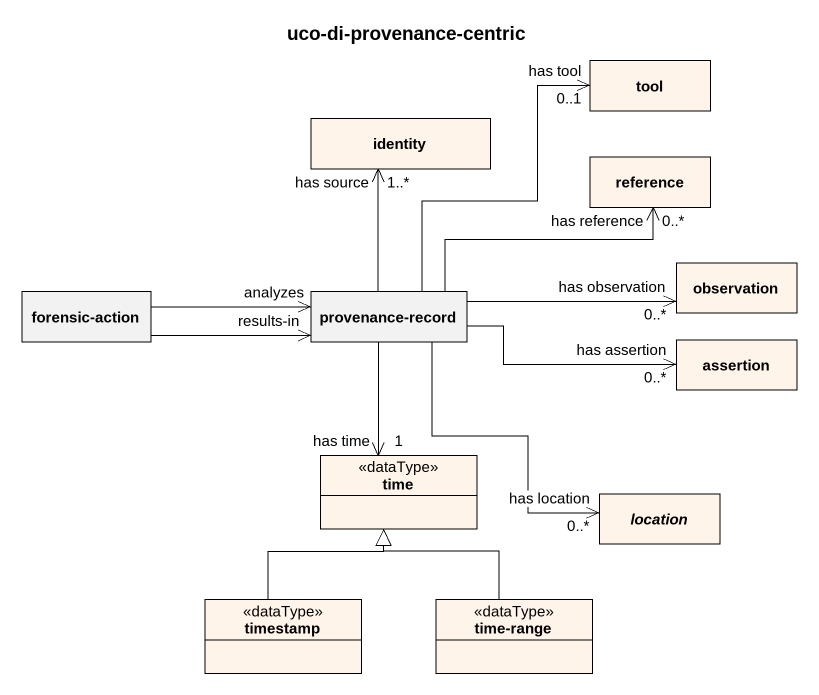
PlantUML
@startuml
title uco-di-provenance-centric
hide circle
hide empty members
class tool #FFF4EA
class identity #FFF4EA
class reference #FFF4EA
class "forensic-action" as forensic_action
class "provenance-record" as provenance_record
class observation #FFF4EA
class assertion #FFF4EA
class time <<dataType>> #FFF4EA
abstract class location #FFF4EA
class timestamp <<dataType>> #FFF4EA
class "time-range" as time_range <<dataType>> #FFF4EA
forensic_action -right-> "analyzes" provenance_record
forensic_action -right-> "results-in" provenance_record
provenance_record -up-> "has tool\n0..1" tool
provenance_record -up-> "has source\n1..*" identity
provenance_record -right-> "has reference\n0..*" reference
provenance_record -right-> "has observation\n0..*" observation
provenance_record -right-> "has assertion\n0..*" assertion
provenance_record --> "has time\n1" time
provenance_record --> "has location\n0..*" location
timestamp -up-|> time
time_range -up-|> time
@enduml
